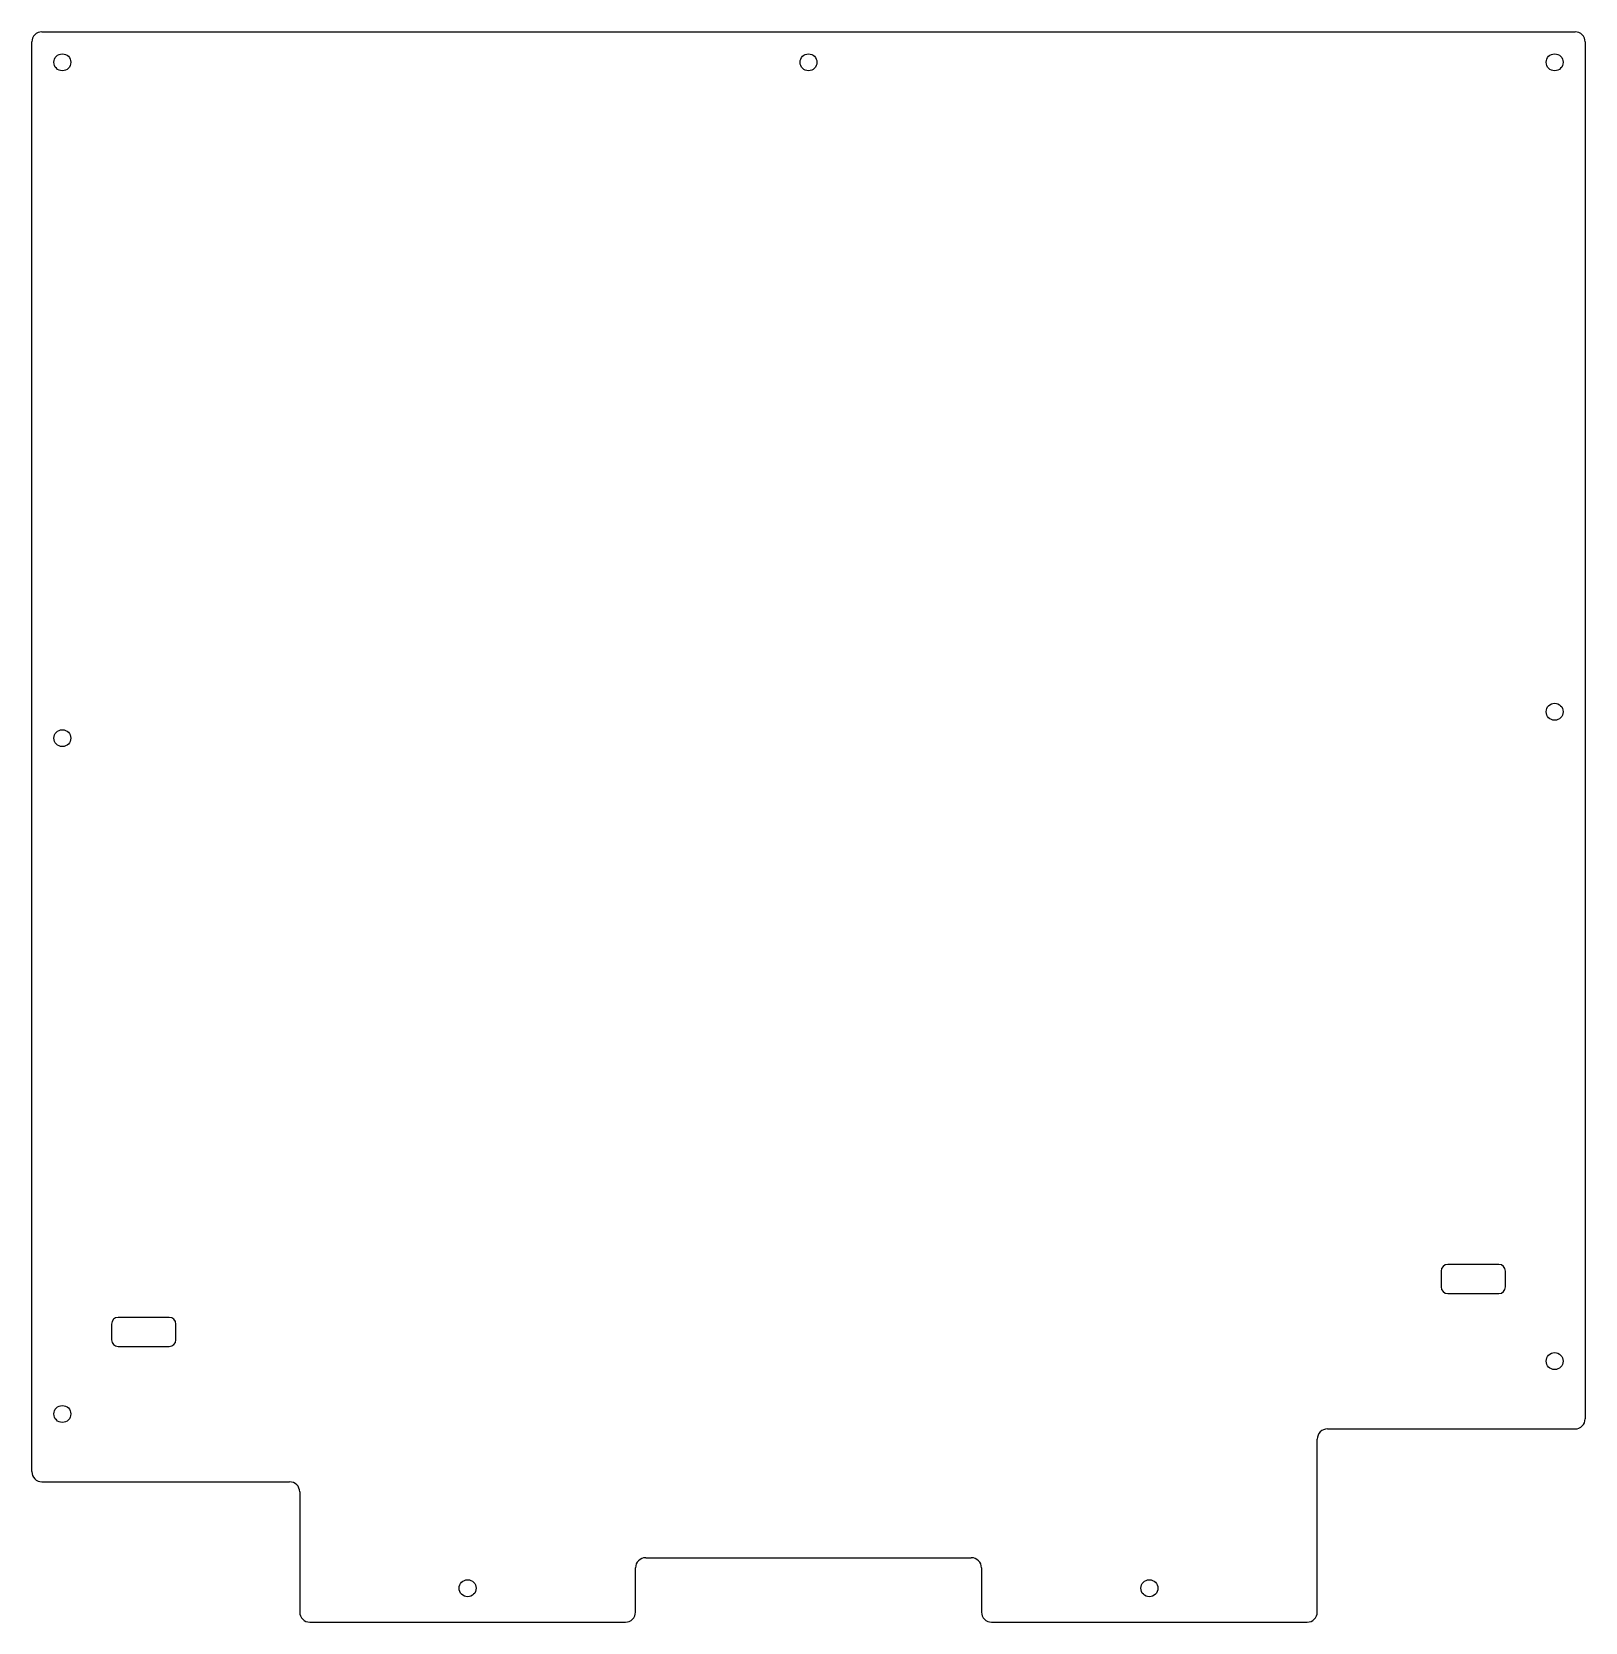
# Model space of a CAD drawing. Header units: millimetres. Extents: x -19 to 439, y -10 to 459.
import ezdxf

# ---------------------------------------------------------------- set-up
doc = ezdxf.new("R2010")
doc.units = ezdxf.units.MM

msp = doc.modelspace()

# ---------------------------------------------------------------- linework, layer by layer
at = {"color": 7, "linetype": 'Continuous', "lineweight": 25}
for p, q in [((-19, 34.4), (-19, 456)), ((-16, 459), (436, 459)), ((439, 456), (439, 50)), ((413.5, 95.5), (398.5, 95.5)), ((396.5, 93.5), (396.5, 88.9)), ((415.5, 88.9), (415.5, 93.5)), ((398.5, 86.9), (413.5, 86.9)), ((21.5, 79.9), (6.5, 79.9)), ((4.5, 77.9), (4.5, 73.3)), ((23.5, 73.3), (23.5, 77.9)), ((6.5, 71.3), (21.5, 71.3)), ((363, 47), (436, 47)), ((360, -7), (360, 44)), ((-16, 31.4), (57, 31.4)), ((60, 28.4), (60, -7)), ((159, -7), (159, 6)), ((162, 9), (258, 9)), ((261, 6), (261, -7)), ((63, -10), (156, -10)), ((264, -10), (357, -10))]:
    msp.add_line(p, q, dxfattribs=at)
for centre in [(-10, 450), (210, 450), (430, 450), (430, 258.5), (-10, 250.7), (430, 67), (-10, 51.4), (109.5, 0), (310.5, 0)]:
    msp.add_circle(centre, 2.5, dxfattribs=at)
for centre, radius, start, end in [((-16, 456), 3, 90, 180), ((436, 456), 3, 0, 90), ((398.5, 93.5), 2, 90, 180), ((413.5, 93.5), 2, 0, 90), ((398.5, 88.9), 2, 180, 270), ((413.5, 88.9), 2, 270, 0), ((6.5, 77.9), 2, 90, 180), ((21.5, 77.9), 2, 0, 90), ((6.5, 73.3), 2, 180, 270), ((21.5, 73.3), 2, 270, 0), ((363, 44), 3, 90, 180), ((436, 50), 3, 270, 0), ((-16, 34.4), 3, 180, 270), ((57, 28.4), 3, 0, 90), ((162, 6), 3, 90, 180), ((258, 6), 3, 0, 90), ((63, -7), 3, 180, 270), ((156, -7), 3, 270, 0), ((264, -7), 3, 180, 270), ((357, -7), 3, 270, 0)]:
    msp.add_arc(centre, radius, start, end, dxfattribs=at)

doc.saveas('drawing.dxf')
